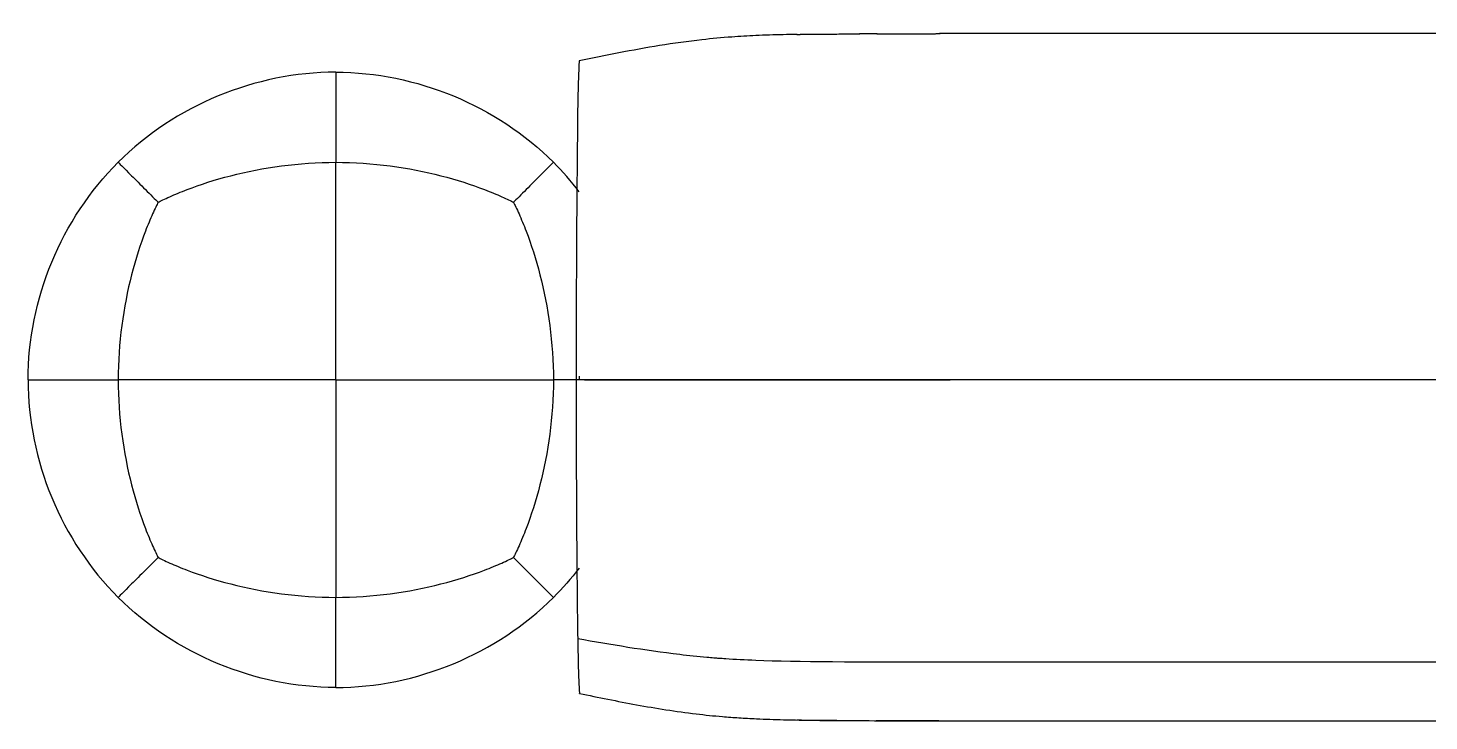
# Model space of a CAD drawing. Header units: millimetres. Extents: x 0 to 1189, y 0 to 841.
# Drawn here: x 581.7 to 651.6, y 387.4 to 422 of the extents above; entities that cross this region are included whole.
import ezdxf

# ---------------------------------------------------------------- set-up
doc = ezdxf.new("R2010")
doc.units = ezdxf.units.MM

msp = doc.modelspace()

# ---------------------------------------------------------------- linework, layer by layer
at = {"color": 7, "linetype": 'Continuous', "lineweight": 25}
for p, q in [((624.104, 421.68), (623.221, 421.677)), ((609.225, 404.573), (609.225, 404.396)), ((609.245, 388.73), (609.243, 388.749))]:
    msp.add_line(p, q, dxfattribs=at)
for points, knots in [([(624.093, 421.681), (624.093, 421.681), (624.094, 421.681), (624.102, 421.681), (624.114, 421.681), (624.131, 421.681), (624.154, 421.68), (624.181, 421.68), (624.212, 421.68), (624.248, 421.68), (624.289, 421.68), (624.334, 421.679), (624.383, 421.679), (624.436, 421.679), (624.493, 421.679), (624.653, 421.678), (624.936, 421.677), (625.33, 421.676), (625.728, 421.675), (626.238, 421.677), (626.659, 421.679), (626.906, 421.681), (627.01, 421.682), (627.096, 421.683), (627.162, 421.683), (627.208, 421.683), (627.237, 421.684), (627.241, 421.684), (627.243, 421.684)], [0, 0, 0, 0, 0.017984, 0.035956, 0.053916, 0.071863, 0.089799, 0.107722, 0.125633, 0.143533, 0.16142, 0.179295, 0.197157, 0.215008, 0.232847, 0.250673, 0.35648, 0.439811, 0.50056, 0.597879, 0.749426, 0.78674, 0.823548, 0.85985, 0.895647, 0.930937, 0.965721, 1, 1, 1, 1]), ([(670.955, 421.965), (669.702, 421.907), (667.085, 421.786), (662.949, 421.716), (658.365, 421.685), (654.646, 421.684), (652.166, 421.684), (651.107, 421.685), (650.264, 421.685), (649.409, 421.685), (648.543, 421.685), (646.56, 421.685), (643.435, 421.685), (639.215, 421.685), (635.105, 421.685), (631.28, 421.684), (628.684, 421.684), (627.38, 421.684), (627.221, 421.684)], [0, 0, 0, 0, 0.0860191, 0.1797198, 0.2836759, 0.4004377, 0.4348113, 0.4537905, 0.4730766, 0.4926371, 0.5124397, 0.5324519, 0.6286422, 0.726778, 0.8219299, 0.9105528, 0.9891017, 1, 1, 1, 1]), ([(620.111, 421.645), (619.875, 421.641), (619.187, 421.63), (618.098, 421.591), (616.749, 421.515), (615.143, 421.368), (613.263, 421.105), (611.222, 420.732), (609.888, 420.457), (609.227, 420.321)], [0, 0, 0, 0, 0.0644388, 0.1878576, 0.2976607, 0.4334967, 0.6280726, 0.8157091, 1, 1, 1, 1]), ([(620.093, 421.647), (620.093, 421.647), (620.094, 421.647), (620.102, 421.647), (620.115, 421.647), (620.136, 421.648), (620.165, 421.648), (620.203, 421.648), (620.251, 421.649), (620.31, 421.65), (620.38, 421.65), (620.464, 421.651), (620.67, 421.653), (621.062, 421.656), (621.553, 421.659), (621.954, 421.663), (622.268, 421.667), (622.559, 421.67), (622.763, 421.672), (622.901, 421.674), (623.004, 421.675), (623.09, 421.676), (623.157, 421.677), (623.206, 421.678), (623.237, 421.678), (623.241, 421.678), (623.243, 421.678)], [0, 0, 0, 0, 0.017164, 0.035484, 0.05496, 0.075592, 0.097379, 0.120322, 0.144421, 0.169675, 0.196084, 0.223648, 0.252368, 0.380827, 0.498982, 0.549149, 0.62416, 0.695395, 0.749339, 0.785235, 0.821102, 0.85694, 0.892749, 0.928528, 0.964279, 1, 1, 1, 1]), ([(609.227, 420.321), (609.227, 420.321), (609.188, 420.223), (609.113, 414.864), (609.076, 409.618), (609.076, 404.402)], [0, 0, 0, 0, 0.5, 0.5, 1, 1, 1, 1]), ([(586.216, 415.258), (586.216, 415.258), (586.607, 414.866), (587.45, 414.023), (587.942, 413.532), (588.151, 413.322), (588.209, 413.264)], [0, 0, 0, 0, 0.5, 0.75, 0.875, 1, 1, 1, 1]), ([(588.209, 413.264), (588.325, 413.322), (588.757, 413.532), (589.929, 414.023), (592.511, 414.866), (595.252, 415.258), (597.079, 415.258)], [0, 0, 0, 0, 0.125, 0.25, 0.5, 1, 1, 1, 1]), ([(597.079, 415.258), (598.906, 415.258), (601.646, 414.866), (604.228, 414.023), (605.401, 413.532), (605.832, 413.322), (605.948, 413.264)], [0, 0, 0, 0, 0.5, 0.75, 0.875, 1, 1, 1, 1]), ([(607.942, 415.258), (607.942, 415.258), (607.55, 414.866), (606.707, 414.023), (606.216, 413.532), (606.006, 413.322), (605.948, 413.264)], [0, 0, 0, 0, 0.5, 0.75, 0.875, 1, 1, 1, 1]), ([(588.209, 413.264), (588.151, 413.148), (587.942, 412.716), (587.45, 411.544), (586.607, 408.962), (586.216, 406.222), (586.216, 404.395)], [0, 0, 0, 0, 0.125, 0.25, 0.5, 1, 1, 1, 1]), ([(605.948, 413.264), (606.006, 413.148), (606.216, 412.716), (606.707, 411.544), (607.55, 408.962), (607.942, 406.222), (607.942, 404.395)], [0, 0, 0, 0, 0.125, 0.25, 0.5, 1, 1, 1, 1]), ([(586.216, 404.395), (586.216, 402.568), (586.607, 399.827), (587.45, 397.245), (587.942, 396.073), (588.151, 395.641), (588.209, 395.525)], [0, 0, 0, 0, 0.5, 0.75, 0.875, 1, 1, 1, 1]), ([(607.942, 404.395), (607.942, 402.568), (607.55, 399.827), (606.707, 397.245), (606.216, 396.073), (606.006, 395.641), (605.948, 395.525)], [0, 0, 0, 0, 0.5, 0.75, 0.875, 1, 1, 1, 1]), ([(616.028, 404.402), (615.934, 404.402), (615.743, 404.402), (615.451, 404.402), (615.15, 404.402), (614.839, 404.402), (614.518, 404.402), (614.189, 404.402), (613.85, 404.402), (613.502, 404.402), (613.145, 404.402), (612.779, 404.402), (612.404, 404.402), (612.021, 404.402), (611.628, 404.402), (611.226, 404.402), (610.815, 404.402), (610.395, 404.402), (609.964, 404.402), (609.524, 404.402), (609.226, 404.402), (609.076, 404.402)], [0, 0, 0, 0, 0.0384603, 0.0784589, 0.1199957, 0.1630733, 0.2076967, 0.2538727, 0.3016101, 0.350919, 0.4018106, 0.4542964, 0.5083882, 0.5640972, 0.6214336, 0.6804066, 0.7410232, 0.8032887, 0.8672062, 0.9327769, 1, 1, 1, 1]), ([(616.028, 404.402), (615.938, 404.402), (615.756, 404.402), (615.483, 404.402), (615.206, 404.402), (614.927, 404.402), (614.645, 404.402), (614.36, 404.402), (614.072, 404.402), (613.782, 404.402), (613.488, 404.402), (613.191, 404.402), (612.892, 404.402), (612.41, 404.402), (611.719, 404.402), (610.887, 404.402), (609.996, 404.402), (609.414, 404.402), (609.076, 404.402)], [0, 0, 0, 0, 0.03696, 0.07447, 0.11254, 0.15118, 0.190401, 0.230211, 0.270619, 0.311634, 0.353264, 0.395516, 0.438399, 0.481919, 0.603772, 0.740013, 0.848841, 1, 1, 1, 1]), ([(609.497, 404.402), (610.902, 404.402), (612.98, 404.402), (615.212, 404.402), (616.081, 404.402), (616.178, 404.402), (616.371, 404.402), (616.66, 404.402), (617.337, 404.402), (618.309, 404.402), (619.286, 404.402), (619.973, 404.402), (620.292, 404.402), (620.427, 404.402), (620.464, 404.402), (620.489, 404.402), (620.502, 404.402), (620.553, 404.402), (621.256, 404.402), (623.69, 404.402), (626.436, 404.402), (627.742, 404.402)], [0, 0, 0, 0, 0.25, 0.375, 0.375, 0.390625, 0.390625, 0.40625, 0.4375, 0.5, 0.5625, 0.59375, 0.609375, 0.613281, 0.615234, 0.615234, 0.617188, 0.617188, 0.625, 0.75, 1, 1, 1, 1]), ([(652.089, 404.402), (650.54, 404.402), (646.431, 404.402), (640.784, 404.402), (635.263, 404.402), (631.06, 404.402), (627.377, 404.402), (624.342, 404.402), (621.943, 404.402), (620.079, 404.402), (618.593, 404.402), (617.372, 404.402), (616.594, 404.402), (616.166, 404.402), (616.075, 404.402), (616.028, 404.402)], [0, 0, 0, 0, 0.128734, 0.341528, 0.469312, 0.587657, 0.690817, 0.775403, 0.839881, 0.890216, 0.930419, 0.963631, 0.992234, 0.996028, 1, 1, 1, 1]), ([(652.089, 404.402), (650.158, 404.402), (646.049, 404.402), (639.826, 404.402), (633.959, 404.402), (629.236, 404.402), (626.129, 404.402), (624.079, 404.402), (622.629, 404.402), (621.323, 404.402), (620.189, 404.402), (619.186, 404.402), (618.202, 404.402), (617.252, 404.402), (616.565, 404.402), (616.165, 404.402), (616.074, 404.402), (616.028, 404.402)], [0, 0, 0, 0, 0.160523, 0.341527, 0.517201, 0.648071, 0.734138, 0.7754, 0.818452, 0.854645, 0.883984, 0.912709, 0.938112, 0.966072, 0.992234, 0.996102, 1, 1, 1, 1]), ([(588.209, 395.525), (588.151, 395.467), (587.942, 395.257), (587.45, 394.766), (586.607, 393.923), (586.216, 393.532), (586.216, 393.532)], [0, 0, 0, 0, 0.125, 0.25, 0.5, 1, 1, 1, 1]), ([(588.209, 395.525), (588.325, 395.467), (588.757, 395.257), (589.929, 394.766), (592.511, 393.923), (595.252, 393.532), (597.079, 393.532)], [0, 0, 0, 0, 0.125, 0.25, 0.5, 1, 1, 1, 1]), ([(597.079, 393.532), (598.906, 393.532), (601.646, 393.923), (604.228, 394.766), (605.401, 395.257), (605.832, 395.467), (605.948, 395.525)], [0, 0, 0, 0, 0.5, 0.75, 0.875, 1, 1, 1, 1]), ([(605.948, 395.525), (606.006, 395.467), (606.216, 395.257), (606.707, 394.766), (607.55, 393.923), (607.942, 393.532), (607.942, 393.532)], [0, 0, 0, 0, 0.125, 0.25, 0.5, 1, 1, 1, 1]), ([(671.257, 390.335), (669.164, 390.317), (667.088, 390.307), (663.764, 390.298), (662.62, 390.296), (660.227, 390.293), (657.732, 390.291), (654.651, 390.291), (652.737, 390.291), (652.252, 390.291), (652.13, 390.291), (652.098, 390.291), (652.089, 390.291), (652.086, 390.291), (652.079, 390.291), (652.048, 390.291), (651.926, 390.291), (651.435, 390.291), (649.443, 390.291), (641.072, 390.291), (625.668, 390.292), (619.476, 390.297), (616.893, 390.433), (616.275, 390.478), (616.122, 390.489), (616.083, 390.492), (616.073, 390.493), (616.071, 390.493), (616.067, 390.494), (616.058, 390.494), (616.02, 390.497), (615.867, 390.51), (615.26, 390.561), (612.892, 390.809), (610.816, 391.171), (609.155, 391.46)], [0, 0, 0, 0, 0.0625, 0.0625, 0.09375, 0.09375, 0.125, 0.15625, 0.164062, 0.166016, 0.166504, 0.166626, 0.166687, 0.166687, 0.166748, 0.166992, 0.167969, 0.171875, 0.1875, 0.25, 0.5, 0.75, 0.8125, 0.828125, 0.832031, 0.833008, 0.833252, 0.833374, 0.833374, 0.833496, 0.833984, 0.835938, 0.84375, 0.875, 1, 1, 1, 1]), ([(609.155, 391.46), (609.164, 391.019), (609.179, 390.149), (609.204, 389.376), (609.225, 388.94), (609.239, 388.771), (609.242, 388.753), (609.243, 388.746)], [0, 0, 0, 0, 0.217844, 0.430047, 0.645583, 0.867395, 1, 1, 1, 1]), ([(609.244, 388.734), (609.716, 388.637), (610.664, 388.442), (612.101, 388.163), (613.57, 387.912), (615, 387.713), (616.216, 387.588), (617.217, 387.514), (618.233, 387.459), (619.5, 387.417), (621.098, 387.39), (622.982, 387.376), (625.222, 387.371), (628.01, 387.371), (631.377, 387.37), (635.279, 387.37), (639.472, 387.37), (643.791, 387.37), (647.384, 387.37), (650.225, 387.37), (652.869, 387.37), (655.971, 387.37), (659.427, 387.37), (662.623, 387.372), (665.597, 387.376), (668.39, 387.383), (670.196, 387.39), (671.076, 387.394)], [0, 0, 0, 0, 0.023369, 0.046948, 0.070956, 0.095632, 0.116892, 0.130168, 0.144267, 0.166164, 0.191588, 0.221646, 0.257445, 0.300088, 0.356638, 0.420518, 0.489087, 0.559707, 0.629738, 0.66311, 0.697305, 0.757758, 0.813353, 0.864731, 0.912535, 0.957409, 1, 1, 1, 1]), ([(623.243, 387.364), (623.242, 387.364), (623.241, 387.364), (623.233, 387.364), (623.22, 387.364), (623.202, 387.364), (623.18, 387.365), (623.152, 387.365), (623.12, 387.365), (623.084, 387.365), (623.043, 387.366), (622.998, 387.366), (622.949, 387.367), (622.896, 387.367), (622.84, 387.368), (622.729, 387.369), (622.523, 387.371), (622.193, 387.374), (621.888, 387.377), (621.6, 387.38), (621.335, 387.382), (621.033, 387.385), (620.773, 387.388), (620.559, 387.39), (620.391, 387.391), (620.266, 387.393), (620.18, 387.394), (620.126, 387.395), (620.097, 387.395), (620.094, 387.395), (620.093, 387.396)], [0, 0, 0, 0, 0.018304, 0.036546, 0.054727, 0.072847, 0.090905, 0.108902, 0.126837, 0.144711, 0.162524, 0.180275, 0.197965, 0.215593, 0.23316, 0.250665, 0.313679, 0.39342, 0.472176, 0.500558, 0.568501, 0.632451, 0.692404, 0.748358, 0.800312, 0.848262, 0.892208, 0.932147, 0.968078, 1, 1, 1, 1]), ([(627.208, 387.358), (627.207, 387.358), (627.207, 387.358), (627.199, 387.358), (627.187, 387.358), (627.17, 387.359), (627.147, 387.359), (627.12, 387.359), (627.087, 387.359), (627.05, 387.359), (627.007, 387.359), (626.959, 387.36), (626.906, 387.36), (626.848, 387.36), (626.786, 387.36), (626.718, 387.361), (626.647, 387.361), (626.571, 387.362), (626.491, 387.362), (626.407, 387.362), (626.319, 387.363), (626.228, 387.363), (626.134, 387.363), (626.038, 387.364), (625.939, 387.364), (625.838, 387.364), (625.736, 387.364), (625.564, 387.365), (625.324, 387.365), (625.026, 387.364), (624.752, 387.363), (624.545, 387.363), (624.396, 387.362), (624.292, 387.362), (624.206, 387.362), (624.139, 387.362), (624.092, 387.362), (624.063, 387.362), (624.059, 387.362), (624.057, 387.362)], [0, 0, 0, 0, 0.017575, 0.035284, 0.053125, 0.071099, 0.089207, 0.107447, 0.125821, 0.144328, 0.162968, 0.181741, 0.200647, 0.219687, 0.238859, 0.258165, 0.277604, 0.297176, 0.316882, 0.336721, 0.356692, 0.376798, 0.397036, 0.417408, 0.437913, 0.458552, 0.479323, 0.500228, 0.562589, 0.624951, 0.687484, 0.749845, 0.786642, 0.823086, 0.859176, 0.894912, 0.930294, 0.965324, 1, 1, 1, 1])]:
    msp.add_open_spline(points, degree=3, knots=knots, dxfattribs=at)
for points in [[(597.079, 419.757), (593.066, 419.757), (589.053, 418.095), (586.216, 415.258)], [(597.079, 419.757), (597.079, 419.757), (597.079, 418.095), (597.079, 415.258)], [(597.079, 419.757), (601.092, 419.757), (605.104, 418.095), (607.942, 415.258)], [(581.716, 404.395), (581.716, 408.407), (583.378, 412.42), (586.216, 415.258)], [(597.079, 404.395), (597.079, 408.407), (597.079, 412.42), (597.079, 415.258)], [(609.225, 413.792), (608.829, 414.308), (608.401, 414.798), (607.942, 415.258)], [(581.716, 404.395), (581.716, 400.382), (583.378, 396.369), (586.216, 393.532)], [(581.716, 404.395), (581.716, 404.395), (583.378, 404.395), (586.216, 404.395)], [(597.079, 404.395), (593.066, 404.395), (589.053, 404.395), (586.216, 404.395)], [(597.079, 404.395), (597.079, 400.382), (597.079, 396.369), (597.079, 393.532)], [(597.079, 404.395), (601.092, 404.395), (605.104, 404.395), (607.942, 404.395)], [(609.225, 404.395), (608.829, 404.395), (608.401, 404.395), (607.942, 404.395)], [(609.076, 404.402), (609.076, 399.23), (609.113, 394.087), (609.155, 391.46)], [(616.817, 404.402), (617.139, 404.402), (617.47, 404.402), (617.817, 404.402)], [(609.225, 394.997), (608.829, 394.481), (608.401, 393.991), (607.942, 393.532)], [(597.079, 389.032), (593.066, 389.032), (589.053, 390.694), (586.216, 393.532)], [(597.079, 389.032), (601.092, 389.032), (605.104, 390.694), (607.942, 393.532)], [(597.079, 389.032), (597.079, 389.032), (597.079, 390.694), (597.079, 393.532)]]:
    msp.add_open_spline(points, degree=3, dxfattribs=at)

doc.saveas('drawing.dxf')
